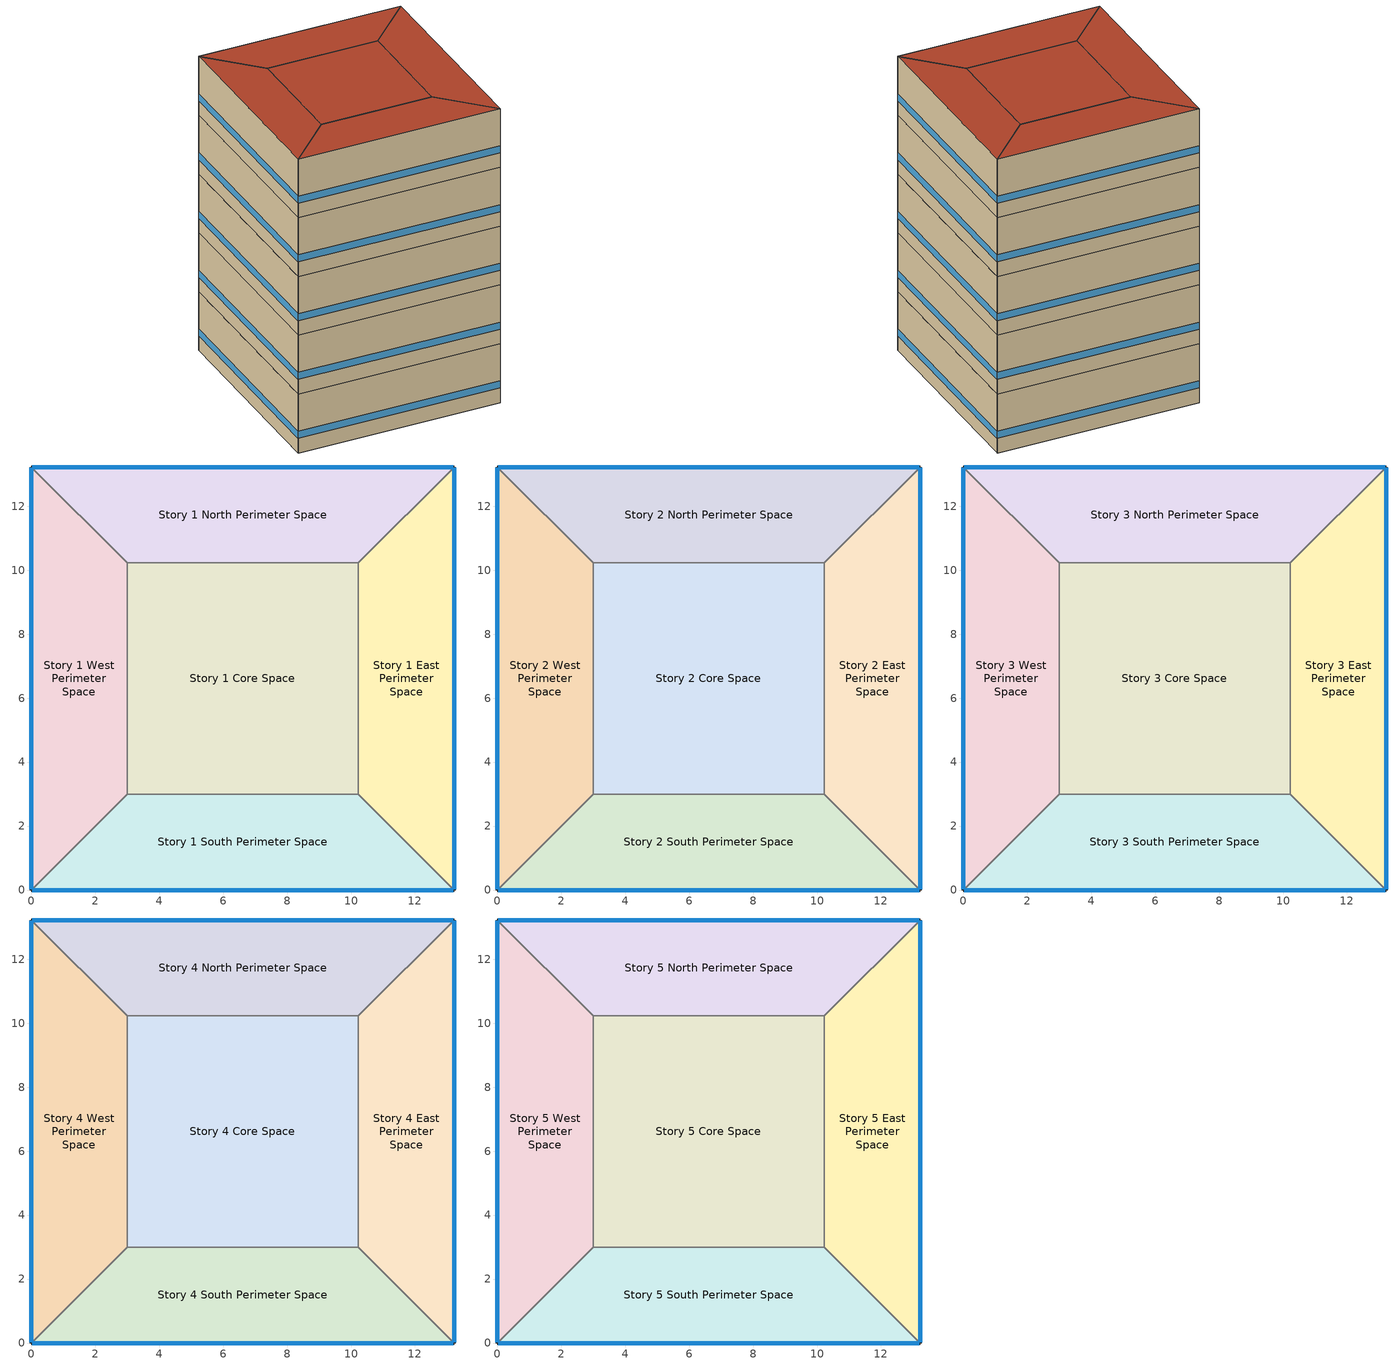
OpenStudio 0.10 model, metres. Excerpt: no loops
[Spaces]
Story 1 West Perimeter Space
 floor ground: 0,0 0,13.23 3,10.23 3,3 z0
 wall outside: 0,13.23 0,0 z0:4
 wall to Story 1 North Perimeter Space: 3,10.23 0,13.23 z0:4
 wall to Story 1 Core Space: 3,3 3,10.23 z0:4
 wall to Story 1 South Perimeter Space: 0,0 3,3 z0:4
 window: 0,13.2 0,0.03 z1:1.48
Story 1 North Perimeter Space
 floor ground: 0,13.23 13.23,13.23 10.23,10.23 3,10.23 z0
 wall outside: 13.23,13.23 0,13.23 z0:4
 wall to Story 1 East Perimeter Space: 10.23,10.23 13.23,13.23 z0:4
 wall to Story 1 Core Space: 3,10.23 10.23,10.23 z0:4
 window: 13.2,13.23 0.03,13.23 z1:1.48
Story 1 East Perimeter Space
 floor ground: 13.23,13.23 13.23,0 10.23,3 10.23,10.23 z0
 wall outside: 13.23,0 13.23,13.23 z0:4
 wall to Story 1 South Perimeter Space: 10.23,3 13.23,0 z0:4
 wall to Story 1 Core Space: 10.23,10.23 10.23,3 z0:4
 window: 13.23,0.03 13.23,13.2 z1:1.48
Story 1 South Perimeter Space
 floor ground: 13.23,0 0,0 3,3 10.23,3 z0
 wall outside: 0,0 13.23,0 z0:4
 wall to Story 1 Core Space: 10.23,3 3,3 z0:4
 window: 0.03,0 13.2,0 z1:1.48
Story 1 Core Space
 floor ground: 3,3 3,10.23 10.23,10.23 10.23,3 z0
Story 2 West Perimeter Space
 floor to Story 1 West Perimeter Space: 0,0 0,13.23 3,10.23 3,3 z4
 wall outside: 0,13.23 0,0 z4:8
 wall to Story 2 North Perimeter Space: 3,10.23 0,13.23 z4:8
 wall to Story 2 Core Space: 3,3 3,10.23 z4:8
 wall to Story 2 South Perimeter Space: 0,0 3,3 z4:8
 window: 0,13.2 0,0.03 z5:5.48
Story 2 North Perimeter Space
 floor to Story 1 North Perimeter Space: 0,13.23 13.23,13.23 10.23,10.23 3,10.23 z4
 wall outside: 13.23,13.23 0,13.23 z4:8
 wall to Story 2 East Perimeter Space: 10.23,10.23 13.23,13.23 z4:8
 wall to Story 2 Core Space: 3,10.23 10.23,10.23 z4:8
 window: 13.2,13.23 0.03,13.23 z5:5.48
Story 2 East Perimeter Space
 floor to Story 1 East Perimeter Space: 13.23,13.23 13.23,0 10.23,3 10.23,10.23 z4
 wall outside: 13.23,0 13.23,13.23 z4:8
 wall to Story 2 South Perimeter Space: 10.23,3 13.23,0 z4:8
 wall to Story 2 Core Space: 10.23,10.23 10.23,3 z4:8
 window: 13.23,0.03 13.23,13.2 z5:5.48
Story 2 South Perimeter Space
 floor to Story 1 South Perimeter Space: 13.23,0 0,0 3,3 10.23,3 z4
 wall outside: 0,0 13.23,0 z4:8
 wall to Story 2 Core Space: 10.23,3 3,3 z4:8
 window: 0.03,0 13.2,0 z5:5.48
Story 2 Core Space
 floor to Story 1 Core Space: 3,3 3,10.23 10.23,10.23 10.23,3 z4
Story 3 West Perimeter Space
 floor to Story 2 West Perimeter Space: 0,0 0,13.23 3,10.23 3,3 z8
 wall outside: 0,13.23 0,0 z8:12
 wall to Story 3 North Perimeter Space: 3,10.23 0,13.23 z8:12
 wall to Story 3 Core Space: 3,3 3,10.23 z8:12
 wall to Story 3 South Perimeter Space: 0,0 3,3 z8:12
 window: 0,13.2 0,0.03 z9:9.48
Story 3 North Perimeter Space
 floor to Story 2 North Perimeter Space: 0,13.23 13.23,13.23 10.23,10.23 3,10.23 z8
 wall outside: 13.23,13.23 0,13.23 z8:12
 wall to Story 3 East Perimeter Space: 10.23,10.23 13.23,13.23 z8:12
 wall to Story 3 Core Space: 3,10.23 10.23,10.23 z8:12
 window: 13.2,13.23 0.03,13.23 z9:9.48
Story 3 East Perimeter Space
 floor to Story 2 East Perimeter Space: 13.23,13.23 13.23,0 10.23,3 10.23,10.23 z8
 wall outside: 13.23,0 13.23,13.23 z8:12
 wall to Story 3 South Perimeter Space: 10.23,3 13.23,0 z8:12
 wall to Story 3 Core Space: 10.23,10.23 10.23,3 z8:12
 window: 13.23,0.03 13.23,13.2 z9:9.48
Story 3 South Perimeter Space
 floor to Story 2 South Perimeter Space: 13.23,0 0,0 3,3 10.23,3 z8
 wall outside: 0,0 13.23,0 z8:12
 wall to Story 3 Core Space: 10.23,3 3,3 z8:12
 window: 0.03,0 13.2,0 z9:9.48
Story 3 Core Space
 floor to Story 2 Core Space: 3,3 3,10.23 10.23,10.23 10.23,3 z8
Story 4 West Perimeter Space
 floor to Story 3 West Perimeter Space: 0,0 0,13.23 3,10.23 3,3 z12
 wall outside: 0,13.23 0,0 z12:16
 wall to Story 4 North Perimeter Space: 3,10.23 0,13.23 z12:16
 wall to Story 4 Core Space: 3,3 3,10.23 z12:16
 wall to Story 4 South Perimeter Space: 0,0 3,3 z12:16
 window: 0,13.2 0,0.03 z13:13.48
Story 4 North Perimeter Space
 floor to Story 3 North Perimeter Space: 0,13.23 13.23,13.23 10.23,10.23 3,10.23 z12
 wall outside: 13.23,13.23 0,13.23 z12:16
 wall to Story 4 East Perimeter Space: 10.23,10.23 13.23,13.23 z12:16
 wall to Story 4 Core Space: 3,10.23 10.23,10.23 z12:16
 window: 13.2,13.23 0.03,13.23 z13:13.48
Story 4 East Perimeter Space
 floor to Story 3 East Perimeter Space: 13.23,13.23 13.23,0 10.23,3 10.23,10.23 z12
 wall outside: 13.23,0 13.23,13.23 z12:16
 wall to Story 4 South Perimeter Space: 10.23,3 13.23,0 z12:16
 wall to Story 4 Core Space: 10.23,10.23 10.23,3 z12:16
 window: 13.23,0.03 13.23,13.2 z13:13.48
Story 4 South Perimeter Space
 floor to Story 3 South Perimeter Space: 13.23,0 0,0 3,3 10.23,3 z12
 wall outside: 0,0 13.23,0 z12:16
 wall to Story 4 Core Space: 10.23,3 3,3 z12:16
 window: 0.03,0 13.2,0 z13:13.48
Story 4 Core Space
 floor to Story 3 Core Space: 3,3 3,10.23 10.23,10.23 10.23,3 z12
Story 5 West Perimeter Space
 floor to Story 4 West Perimeter Space: 0,0 0,13.23 3,10.23 3,3 z16
 wall outside: 0,13.23 0,0 z16:20
 wall to Story 5 North Perimeter Space: 3,10.23 0,13.23 z16:20
 wall to Story 5 Core Space: 3,3 3,10.23 z16:20
 wall to Story 5 South Perimeter Space: 0,0 3,3 z16:20
 window: 0,13.2 0,0.03 z17:17.48
 roof outside: 3,3 3,10.23 0,13.23 0,0 z20
Story 5 North Perimeter Space
 floor to Story 4 North Perimeter Space: 0,13.23 13.23,13.23 10.23,10.23 3,10.23 z16
 wall outside: 13.23,13.23 0,13.23 z16:20
 wall to Story 5 East Perimeter Space: 10.23,10.23 13.23,13.23 z16:20
 wall to Story 5 Core Space: 3,10.23 10.23,10.23 z16:20
 window: 13.2,13.23 0.03,13.23 z17:17.48
 roof outside: 3,10.23 10.23,10.23 13.23,13.23 0,13.23 z20
Story 5 East Perimeter Space
 floor to Story 4 East Perimeter Space: 13.23,13.23 13.23,0 10.23,3 10.23,10.23 z16
 wall outside: 13.23,0 13.23,13.23 z16:20
 wall to Story 5 South Perimeter Space: 10.23,3 13.23,0 z16:20
 wall to Story 5 Core Space: 10.23,10.23 10.23,3 z16:20
 window: 13.23,0.03 13.23,13.2 z17:17.48
 roof outside: 10.23,10.23 10.23,3 13.23,0 13.23,13.23 z20
Story 5 South Perimeter Space
 floor to Story 4 South Perimeter Space: 13.23,0 0,0 3,3 10.23,3 z16
 wall outside: 0,0 13.23,0 z16:20
 wall to Story 5 Core Space: 10.23,3 3,3 z16:20
 window: 0.03,0 13.2,0 z17:17.48
 roof outside: 10.23,3 3,3 0,0 13.23,0 z20
Story 5 Core Space
 floor to Story 4 Core Space: 3,3 3,10.23 10.23,10.23 10.23,3 z16
 roof outside: 10.23,3 10.23,10.23 3,10.23 3,3 z20
[Building]
OS:Building 1: Space Type=ASHRAE_90.1-2004 ClimateZone 1-8 SmallOffice WholeBuilding; Default Construction Set=ASHRAE_189.1-2009_ClimateZone 4-5 (mdoff)_ConstSet
[SizingPeriod:DesignDay] Barometric Pressure {Pa}=98934; Sky Clearness=0; Rain Indicator=0; Snow Indicator=0; Day of Month=21; Daylight Saving Time Indicator=0; Dry-Bulb Temperature Range Modifier Type=DefaultMultipliers
Name | Maximum Dry-Bulb Temperature {C} | Daily Dry-Bulb Temperature Range {deltaC} | Humidity Indicating Conditions at Maximum Dry-Bulb {BasedOnField A3} | Wind Speed {m/s} | Wind Direction {deg} | Month | Day Type | Humidity Indicating Type | Solar Model Indicator | ASHRAE Taub | ASHRAE Taud
Chicago Ohare Intl Ap Ann Hum_n 99% Condns DP=>MCDB | -15.7 | 0 | -22.1 | 4.9 | 270 | 1 | WinterDesignDay | Dewpoint | ASHRAEClearSky
Chicago Ohare Intl Ap Ann Clg 1% Condns Enth=>MDB | 29.6 | 10.5 | 75100 | 5.2 | 230 | 7 | SummerDesignDay | Enthalpy | ASHRAETau | 0.455 | 2.05
Chicago Ohare Intl Ap Ann Clg .4% Condns DB=>MWB | 33.3 | 10.5 | 23.7 | 5.2 | 230 | 7 | SummerDesignDay | Wetbulb | ASHRAETau | 0.455 | 2.05
Chicago Ohare Intl Ap Ann Clg 2% Condns DP=>MDB | 26.5 | 10.5 | 21.9 | 5.2 | 230 | 7 | SummerDesignDay | Dewpoint | ASHRAETau | 0.455 | 2.05
Chicago Ohare Intl Ap Ann Hum_n 99.6% Condns DP=>MCDB | -19.2 | 0 | -25.7 | 4.9 | 270 | 1 | WinterDesignDay | Dewpoint | ASHRAEClearSky
Chicago Ohare Intl Ap Ann Clg 2% Condns DB=>MWB | 30.1 | 10.5 | 22.1 | 5.2 | 230 | 7 | SummerDesignDay | Wetbulb | ASHRAETau | 0.455 | 2.05
Chicago Ohare Intl Ap Ann Htg Wind 99% Condns WS=>MCDB | -3.2 | 0 | -3.2 | 11.4 | 270 | 1 | WinterDesignDay | Wetbulb | ASHRAEClearSky
Chicago Ohare Intl Ap Ann Htg 99% Condns DB | -16.6 | 0 | -16.6 | 4.9 | 270 | 1 | WinterDesignDay | Wetbulb | ASHRAEClearSky
Chicago Ohare Intl Ap Ann Htg 99.6% Condns DB | -20 | 0 | -20 | 4.9 | 270 | 1 | WinterDesignDay | Wetbulb | ASHRAEClearSky
Chicago Ohare Intl Ap Ann Htg Wind 99.6% Condns WS=>MCDB | -3.5 | 0 | -3.5 | 12.4 | 270 | 1 | WinterDesignDay | Wetbulb | ASHRAEClearSky
Chicago Ohare Intl Ap Ann Clg 2% Condns Enth=>MDB | 28.2 | 10.5 | 70900 | 5.2 | 230 | 7 | SummerDesignDay | Enthalpy | ASHRAETau | 0.455 | 2.05
Chicago Ohare Intl Ap Ann Clg 1% Condns DB=>MWB | 31.6 | 10.5 | 23 | 5.2 | 230 | 7 | SummerDesignDay | Wetbulb | ASHRAETau | 0.455 | 2.05
Chicago Ohare Intl Ap Ann Clg 2% Condns WB=>MDB | 28.1 | 10.5 | 23.5 | 5.2 | 230 | 7 | SummerDesignDay | Wetbulb | ASHRAETau | 0.455 | 2.05
Chicago Ohare Intl Ap Ann Clg 1% Condns DP=>MDB | 27.7 | 10.5 | 22.9 | 5.2 | 230 | 7 | SummerDesignDay | Dewpoint | ASHRAETau | 0.455 | 2.05
Chicago Ohare Intl Ap Ann Clg 1% Condns WB=>MDB | 29.6 | 10.5 | 24.5 | 5.2 | 230 | 7 | SummerDesignDay | Wetbulb | ASHRAETau | 0.455 | 2.05
Chicago Ohare Intl Ap Ann Clg .4% Condns Enth=>MDB | 31.4 | 10.5 | 79200 | 5.2 | 230 | 7 | SummerDesignDay | Enthalpy | ASHRAETau | 0.455 | 2.05
Chicago Ohare Intl Ap Ann Clg .4% Condns WB=>MDB | 31.2 | 10.5 | 25.5 | 5.2 | 230 | 7 | SummerDesignDay | Wetbulb | ASHRAETau | 0.455 | 2.05
Chicago Ohare Intl Ap Ann Clg .4% Condns DP=>MDB | 28.9 | 10.5 | 23.8 | 5.2 | 230 | 7 | SummerDesignDay | Dewpoint | ASHRAETau | 0.455 | 2.05
[Site]
Chicago Ohare Intl Ap_IL_USA Design_Conditions: Latitude {deg}=41.98; Longitude {deg}=-87.92; Time Zone {hr}=-6; Elevation {m}=201
[Material]
Name | Roughness | Thickness | Conductivity | Density | Specific Heat | Thermal Absorptance | Solar Absorptance | Visible Absorptance
000_F08 Metal surface | Smooth | 0.0008 | 45.28 | 7824 | 500
000_F16 Acoustic tile | MediumSmooth | 0.0191 | 0.06 | 368 | 590
000_G01a 19mm gypsum board | MediumSmooth | 0.019 | 0.16 | 800 | 1090
000_G05 25mm wood | MediumSmooth | 0.0254 | 0.15 | 608 | 1630
000_I01 25mm insulation board | MediumRough | 0.0254 | 0.03 | 43 | 1210
000_M11 100mm lightweight concrete | MediumRough | 0.1016 | 0.53 | 1280 | 840
1/2IN Gypsum | Smooth | 0.0127 | 0.16 | 784.9 | 830 | 0.9 | 0.92 | 0.92
MAT-CC05 4 HW CONCRETE | Rough | 0.1016 | 1.311 | 2240 | 836.8 | 0.9 | 0.7 | 0.7
Metal Decking | MediumSmooth | 0.0015 | 45.006 | 7680 | 418.4 | 0.9 | 0.7 | 0.3
Roof Insulation [21] | MediumRough | 0.2105 | 0.049 | 265 | 836.8 | 0.9 | 0.7 | 0.7
Roof Membrane | VeryRough | 0.0095 | 0.16 | 1121.29 | 1460 | 0.9 | 0.7 | 0.7
Wall Insulation [39] | MediumRough | 0.1184 | 0.045 | 265 | 836.8 | 0.9 | 0.7 | 0.7
[Material:AirGap]
Name | Thermal Resistance
000_F04 Wall air space resistance | 0.15
000_F05 Ceiling air space resistance | 0.18
[Material:NoMass] Thermal Absorptance=0.9; Solar Absorptance=0.7
Name | Roughness | Thermal Resistance | Visible Absorptance
CP02 CARPET PAD | VeryRough | 0.2165 | 0.8
MAT-SHEATH | Rough | 0.3626 | 0.7
[WindowMaterial:Gas]
000_Air 13mm: Gas Type=Air; Thickness=0.0127
[WindowMaterial:Glazing] Optical Data Type=SpectralAverage; Thickness=0.003; Infrared Transmittance at Normal Incidence=0
Name | Solar Transmittance at Normal Incidence | Front Side Solar Reflectance at Normal Incidence | Back Side Solar Reflectance at Normal Incidence | Visible Transmittance at Normal Incidence | Front Side Visible Reflectance at Normal Incidence | Back Side Visible Reflectance at Normal Incidence | Front Side Infrared Hemispherical Emissivity | Back Side Infrared Hemispherical Emissivity | Conductivity | Dirt Correction Factor for Solar and Visible Transmittance | Solar Diffusing
000_Clear 3mm | 0.837 | 0.075 | 0.075 | 0.898 | 0.081 | 0.081 | 0.84 | 0.84 | 0.9
Theoretical Glass [207] | 0.3311 | 0.6189 | 0.6189 | 0.44 | 0.51 | 0.51 | 0.9 | 0.9 | 0.0133 | 1 | No
[Construction]
000_ExtSlabCarpet_4in_ClimateZone 1-8: MAT-CC05 4 HW CONCRETE, CP02 CARPET PAD
000_Exterior Door: 000_F08 Metal surface, 000_I01 25mm insulation board
000_Exterior Window: 000_Clear 3mm, 000_Air 13mm, 000_Clear 3mm
000_Interior Ceiling: 000_M11 100mm lightweight concrete, 000_F05 Ceiling air space resistance, 000_F16 Acoustic tile
000_Interior Door; 000_Interior Partition: 000_G05 25mm wood
000_Interior Floor: 000_F16 Acoustic tile, 000_F05 Ceiling air space resistance, 000_M11 100mm lightweight concrete
000_Interior Wall: 000_G01a 19mm gypsum board, 000_F04 Wall air space resistance, 000_G01a 19mm gypsum board
000_Interior Window: 000_Clear 3mm
ASHRAE_189.1-2009_ExtRoof_IEAD_ClimateZone 2-5: Roof Membrane, Roof Insulation [21], Metal Decking
ASHRAE_189.1-2009_ExtWall_SteelFrame_ClimateZone 4-8: MAT-SHEATH, Wall Insulation [39], 1/2IN Gypsum
ASHRAE_189.1-2009_ExtWindow_ClimateZone 4-5: Theoretical Glass [207]
[DefaultConstructionSet]
ASHRAE_189.1-2009_ClimateZone 4-5 (mdoff)_ConstSet: Default Exterior Surface Constructions=ASHRAE_189.1-2009_ClimateZone 4-5 (mdoff)_Exterior_DefSurfCons; Default Interior Surface Constructions=000_Interior_DefSurfCons; Default Ground Contact Surface Constructions=000_Ground_DefSurfCons; Default Exterior SubSurface Constructions=ASHRAE_189.1-2009_ClimateZone 4-5 (mdoff)_Exterior_DefSubCons; Default Interior SubSurface Constructions=000_Interior_DefSubCons; Interior Partition Construction=000_Interior Partition
[DefaultSubSurfaceConstructions] Glass Door Construction=000_Exterior Window; Skylight Construction=000_Exterior Window; Tubular Daylight Dome Construction=000_Interior Window; Tubular Daylight Diffuser Construction=000_Interior Window
Name | Fixed Window Construction | Operable Window Construction | Door Construction
000_Interior_DefSubCons | 000_Interior Window | 000_Interior Window | 000_Interior Door
ASHRAE_189.1-2009_ClimateZone 4-5 (mdoff)_Exterior_DefSubCons | ASHRAE_189.1-2009_ExtWindow_ClimateZone 4-5 | ASHRAE_189.1-2009_ExtWindow_ClimateZone 4-5 | 000_Exterior Door
[DefaultSurfaceConstructions]
Name | Floor Construction | Wall Construction | Roof Ceiling Construction
000_Ground_DefSurfCons | 000_ExtSlabCarpet_4in_ClimateZone 1-8 | 000_ExtSlabCarpet_4in_ClimateZone 1-8 | 000_ExtSlabCarpet_4in_ClimateZone 1-8
000_Interior_DefSurfCons | 000_Interior Floor | 000_Interior Wall | 000_Interior Ceiling
ASHRAE_189.1-2009_ClimateZone 4-5 (mdoff)_Exterior_DefSurfCons | 000_ExtSlabCarpet_4in_ClimateZone 1-8 | ASHRAE_189.1-2009_ExtWall_SteelFrame_ClimateZone 4-8 | ASHRAE_189.1-2009_ExtRoof_IEAD_ClimateZone 2-5
[BuildingStory] Nominal Floor to Floor Height {m}=4
Name | Nominal Z Coordinate {m}
Story 1 | 0
Story 2 | 4
Story 3 | 8
Story 4 | 12
Story 5 | 16
[Space]
Name | Building Story | Thermal Zone
Story 1 West Perimeter Space | Story 1 | Thermal Zone 9
Story 1 North Perimeter Space | Story 1 | Thermal Zone 19
Story 1 East Perimeter Space | Story 1 | Thermal Zone 5
Story 1 South Perimeter Space | Story 1 | Thermal Zone 25
Story 1 Core Space | Story 1 | Thermal Zone 24
Story 2 West Perimeter Space | Story 2 | Thermal Zone 20
Story 2 North Perimeter Space | Story 2 | Thermal Zone 21
Story 2 East Perimeter Space | Story 2 | Thermal Zone 2
Story 2 South Perimeter Space | Story 2 | Thermal Zone 7
Story 2 Core Space | Story 2 | Thermal Zone 22
Story 3 West Perimeter Space | Story 3 | Thermal Zone 4
Story 3 North Perimeter Space | Story 3 | Thermal Zone 12
Story 3 East Perimeter Space | Story 3 | Thermal Zone 18
Story 3 South Perimeter Space | Story 3 | Thermal Zone 15
Story 3 Core Space | Story 3 | Thermal Zone 8
Story 4 West Perimeter Space | Story 4 | Thermal Zone 10
Story 4 North Perimeter Space | Story 4 | Thermal Zone 3
Story 4 East Perimeter Space | Story 4 | Thermal Zone 17
Story 4 South Perimeter Space | Story 4 | Thermal Zone 14
Story 4 Core Space | Story 4 | Thermal Zone 23
Story 5 West Perimeter Space | Story 5 | Thermal Zone 6
Story 5 North Perimeter Space | Story 5 | Thermal Zone 1
Story 5 East Perimeter Space | Story 5 | Thermal Zone 11
Story 5 South Perimeter Space | Story 5 | Thermal Zone 16
Story 5 Core Space | Story 5 | Thermal Zone 13
[ThermalZone] Thermostat=Thermostat Setpoint Dual Setpoint 1; Use Ideal Air Loads=No
Thermal Zone 1; Thermal Zone 2; Thermal Zone 3; Thermal Zone 4; Thermal Zone 5; Thermal Zone 6; Thermal Zone 7; Thermal Zone 8; Thermal Zone 9; Thermal Zone 10; Thermal Zone 11; Thermal Zone 12; Thermal Zone 13; Thermal Zone 14; Thermal Zone 15; Thermal Zone 16; Thermal Zone 17; Thermal Zone 18; Thermal Zone 19; Thermal Zone 20; Thermal Zone 21; Thermal Zone 22; Thermal Zone 23; Thermal Zone 24; Thermal Zone 25
[Controller:WaterCoil]
Controller Water Coil 1: Action=Normal
[ThermostatSetpoint:DualSetpoint]
Thermostat Setpoint Dual Setpoint 1: Heating Setpoint Temperature Schedule=Heating Sch; Cooling Setpoint Temperature Schedule=Cooling Sch
[Lights:Definition]
ASHRAE_90.1-2004 ClimateZone 1-8 SmallOffice WholeBuilding Lights Definition: Design Level Calculation Method=Watts/Area; Watts per Space Floor Area {W/m2}=10.7639
[DesignSpecification:OutdoorAir]
ASHRAE_90.1-2004 ClimateZone 1-8 SmallOffice WholeBuilding Ventilation: Outdoor Air Method=Sum; Outdoor Air Flow per Person {m3/s-person}=0.00943895
[People:Definition]
ASHRAE_90.1-2004 ClimateZone 1-8 SmallOffice WholeBuilding People Definition: Number of People Calculation Method=People/Area; People per Space Floor Area {person/m2}=0.0538196; Fraction Radiant=0.3
[ElectricEquipment]
ASHRAE_90.1-2004 ClimateZone 1-8 SmallOffice WholeBuilding Electric Equipment: Electric Equipment Definition=ASHRAE_90.1-2004 ClimateZone 1-8 SmallOffice WholeBuilding Electric Equipment Definition; Space or SpaceType=ASHRAE_90.1-2004 ClimateZone 1-8 SmallOffice WholeBuilding
[DefaultScheduleSet]
ASHRAE_90.1-2004 ClimateZone 1-8 SmallOffice WholeBuilding Schedule Set: Number of People Schedule=Small Office_Bldg_Occ; People Activity Level Schedule=Small Office_Activity; Lighting Schedule=Small Office_Bldg_Light; Electric Equipment Schedule=Small Office_Bldg_Equip; Infiltration Schedule=Small Office_Infil_Quarter_On
[People]
ASHRAE_90.1-2004 ClimateZone 1-8 SmallOffice WholeBuilding People: People Definition=ASHRAE_90.1-2004 ClimateZone 1-8 SmallOffice WholeBuilding People Definition; Space or SpaceType=ASHRAE_90.1-2004 ClimateZone 1-8 SmallOffice WholeBuilding
[ElectricEquipment:Definition]
ASHRAE_90.1-2004 ClimateZone 1-8 SmallOffice WholeBuilding Electric Equipment Definition: Design Level Calculation Method=Watts/Area; Watts per Space Floor Area {W/m2}=10.7639
[Lights]
ASHRAE_90.1-2004 ClimateZone 1-8 SmallOffice WholeBuilding Lights: Lights Definition=ASHRAE_90.1-2004 ClimateZone 1-8 SmallOffice WholeBuilding Lights Definition; Space or SpaceType=ASHRAE_90.1-2004 ClimateZone 1-8 SmallOffice WholeBuilding
[SpaceType]
ASHRAE_90.1-2004 ClimateZone 1-8 SmallOffice WholeBuilding: Default Schedule Set=ASHRAE_90.1-2004 ClimateZone 1-8 SmallOffice WholeBuilding Schedule Set; Design Specification Outdoor Air Object=ASHRAE_90.1-2004 ClimateZone 1-8 SmallOffice WholeBuilding Ventilation
[SpaceInfiltration:DesignFlowRate]
ASHRAE_90.1-2004 ClimateZone 1-8 SmallOffice WholeBuilding Infiltration: Space or SpaceType=ASHRAE_90.1-2004 ClimateZone 1-8 SmallOffice WholeBuilding; Design Flow Rate Calculation Method=Flow/ExteriorArea; Flow per Exterior Surface Area {m3/s-m2}=0.00030226
[Schedule:Ruleset]
Name | Default Day Schedule | Summer Design Day Schedule | Winter Design Day Schedule
Cooling Sch | Cooling Sch Default
Heating Sch | Heating Sch Default
Small Office_Infil_Quarter_On | Small Office_Infil_Quarter_On Default Schedule | Small Office_Infil_Quarter_On Summer Design Day | Small Office_Infil_Quarter_On Winter Design Day
Small Office_Bldg_Equip | Small Office_Bldg_Equip Default Schedule | Small Office_Bldg_Equip Summer Design Day | Small Office_Bldg_Equip Winter Design Day
Small Office_Activity | Small Office_Activity Default Schedule | Small Office_Activity Summer Design Day | Small Office_Activity Winter Design Day
Small Office_Bldg_Occ | Small Office_Bldg_Occ Default Schedule | Small Office_Bldg_Occ Summer Design Day | Small Office_Bldg_Occ Winter Design Day
Small Office_Bldg_Light | Small Office_Bldg_Light Default Schedule | Small Office_Bldg_Light Summer Design Day | Small Office_Bldg_Light Winter Design Day
[Schedule:Day]
Cooling Sch Default: 24, 0, 28
Heating Sch Default: 24, 0, 24
Small Office_Infil_Quarter_On Rule 3 Day Schedule; Small Office_Infil_Quarter_On Summer Design Day: 6, 0, 1, 22, 0, 0.25, 24, 0, 1
Small Office_Activity Summer Design Day; Small Office_Activity Winter Design Day; Small Office_Activity Rule 1 Day Schedule: 24, 0, 120
Small Office_Bldg_Occ Winter Design Day; Small Office_Bldg_Equip Default Schedule; Small Office_Bldg_Light Winter Design Day; Small Office_Bldg_Equip Winter Design Day; Small Office_Infil_Quarter_On Default Schedule; Small Office_Bldg_Light Default Schedule; Small Office_Activity Default Schedule; Small Office_Bldg_Occ Default Schedule; Small Office_Bldg_Occ Rule 1 Day Schedule: 24, 0, 0
Small Office_Bldg_Occ Summer Design Day: 6, 0, 0, 22, 0, 1, 24, 0, 0.05
Small Office_Bldg_Equip Rule 2 Day Schedule: 6, 0, 0.3, 8, 0, 0.4, 12, 0, 0.5, 17, 0, 0.35, 24, 0, 0.3
Small Office_Infil_Quarter_On Rule 1 Day Schedule; Small Office_Bldg_Light Summer Design Day; Small Office_Bldg_Equip Summer Design Day: 24, 0, 1
Small Office_Infil_Quarter_On Winter Design Day; Small Office_Infil_Quarter_On Rule 2 Day Schedule: 6, 0, 1, 18, 0, 0.25, 24, 0, 1
Small Office_Bldg_Occ Rule 2 Day Schedule: 6, 0, 0, 8, 0, 0.1, 12, 0, 0.3, 17, 0, 0.1, 24, 0, 0
Small Office_Bldg_Occ Rule 3 Day Schedule: 6, 0, 0, 7, 0, 0.1, 8, 0, 0.2, 12, 0, 0.95, 13, 0, 0.5, 17, 0, 0.95, 18, 0, 0.3, 20, 0, 0.1, 24, 0, 0.05
Small Office_Bldg_Light Rule 2 Day Schedule: 6, 0, 0.05, 8, 0, 0.1, 12, 0, 0.3, 17, 0, 0.15, 24, 0, 0.05
Small Office_Bldg_Equip Rule 1 Day Schedule: 24, 0, 0.3
Small Office_Bldg_Equip Rule 3 Day Schedule: 8, 0, 0.4, 12, 0, 0.9, 13, 0, 0.8, 17, 0, 0.9, 18, 0, 0.5, 24, 0, 0.4
Small Office_Bldg_Light Rule 3 Day Schedule: 5, 0, 0.05, 7, 0, 0.1, 8, 0, 0.3, 17, 0, 0.9, 18, 0, 0.5, 20, 0, 0.3, 22, 0, 0.2, 23, 0, 0.1, 24, 0, 0.05
Small Office_Bldg_Light Rule 1 Day Schedule: 24, 0, 0.05
[Schedule:Rule] Date Specification Type=DateRange; Start Month=1; Start Day=1; End Month=12; End Day=31
Name | Schedule Ruleset | Rule Order | Day Schedule | Apply Sunday | Apply Monday | Apply Tuesday | Apply Wednesday | Apply Thursday | Apply Friday | Apply Saturday
Small Office_Bldg_Light Rule 1 | Small Office_Bldg_Light | 0 | Small Office_Bldg_Light Rule 1 Day Schedule | Yes | No | No | No | No | No | No
Small Office_Bldg_Occ Rule 2 | Small Office_Bldg_Occ | 1 | Small Office_Bldg_Occ Rule 2 Day Schedule | No | No | No | No | No | No | Yes
Small Office_Bldg_Equip Rule 1 | Small Office_Bldg_Equip | 0 | Small Office_Bldg_Equip Rule 1 Day Schedule | Yes | No | No | No | No | No | No
Small Office_Infil_Quarter_On Rule 3 | Small Office_Infil_Quarter_On | 2 | Small Office_Infil_Quarter_On Rule 3 Day Schedule | No | Yes | Yes | Yes | Yes | Yes | No
Small Office_Bldg_Occ Rule 1 | Small Office_Bldg_Occ | 0 | Small Office_Bldg_Occ Rule 1 Day Schedule | Yes | No | No | No | No | No | No
Small Office_Infil_Quarter_On Rule 1 | Small Office_Infil_Quarter_On | 0 | Small Office_Infil_Quarter_On Rule 1 Day Schedule | Yes | No | No | No | No | No | No
Small Office_Bldg_Equip Rule 2 | Small Office_Bldg_Equip | 1 | Small Office_Bldg_Equip Rule 2 Day Schedule | No | No | No | No | No | No | Yes
Small Office_Bldg_Equip Rule 3 | Small Office_Bldg_Equip | 2 | Small Office_Bldg_Equip Rule 3 Day Schedule | No | Yes | Yes | Yes | Yes | Yes | No
Small Office_Activity Rule 1 | Small Office_Activity | 0 | Small Office_Activity Rule 1 Day Schedule | Yes | Yes | Yes | Yes | Yes | Yes | Yes
Small Office_Infil_Quarter_On Rule 2 | Small Office_Infil_Quarter_On | 1 | Small Office_Infil_Quarter_On Rule 2 Day Schedule | No | No | No | No | No | No | Yes
Small Office_Bldg_Light Rule 2 | Small Office_Bldg_Light | 1 | Small Office_Bldg_Light Rule 2 Day Schedule | No | No | No | No | No | No | Yes
Small Office_Bldg_Occ Rule 3 | Small Office_Bldg_Occ | 2 | Small Office_Bldg_Occ Rule 3 Day Schedule | No | Yes | Yes | Yes | Yes | Yes | No
Small Office_Bldg_Light Rule 3 | Small Office_Bldg_Light | 2 | Small Office_Bldg_Light Rule 3 Day Schedule | No | Yes | Yes | Yes | Yes | Yes | No
